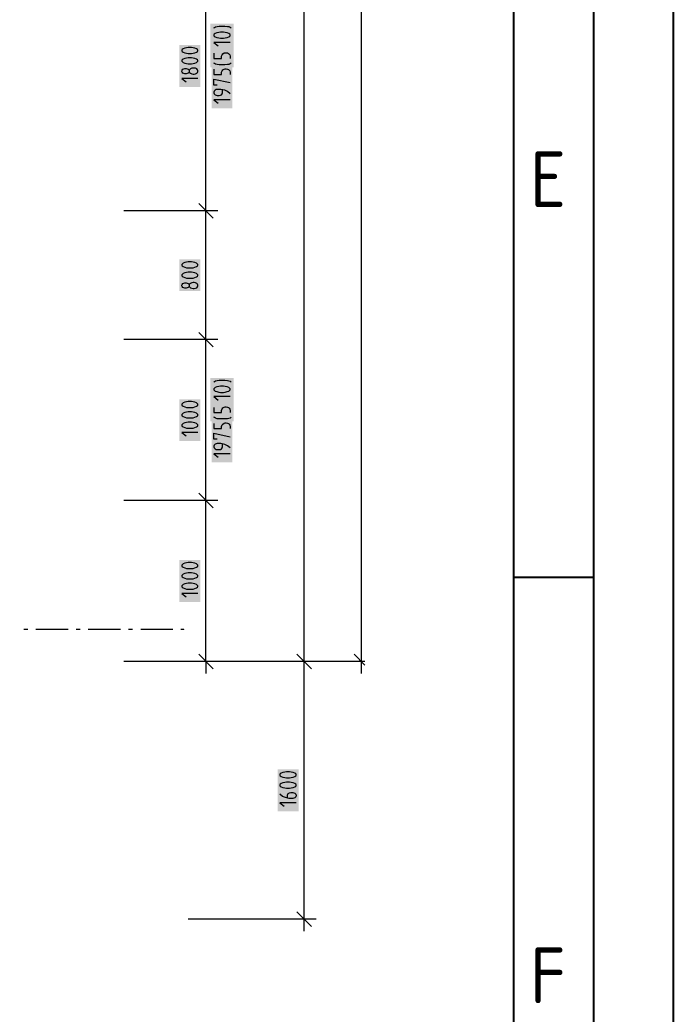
# Model space of a CAD drawing. Header units: millimetres. Extents: x 0 to 594, y 0 to 420.
# Drawn here: x 553 to 594, y 132.5 to 195 of the extents above; entities that cross this region are included whole.
import ezdxf

# ---------------------------------------------------------------- set-up
doc = ezdxf.new("R2010")
doc.units = ezdxf.units.MM
doc.header["$LTSCALE"] = 8
for name, color, linetype in [('035', 5, 'Continuous'), ('07', 7, 'Continuous'), ('PDF_Koty delkove', 7, 'Continuous'), ('PDF_Osy hlavni', 7, 'Continuous')]:
    doc.layers.add(name, color=color, linetype=linetype)
doc.styles.add('ISO Proportional', font='isocp.shx')

# ---------------------------------------------------------------- blocks, each defined once
blk = doc.blocks.new('IEC_border_a2')
at = {"layer": '035'}
for p, q in [((584, 10), (584, 410)), ((589, 159.962), (584.017, 159.962))]:
    blk.add_line(p, q, dxfattribs=at)
blk.add_lwpolyline([(0, 420), (594, 420), (594, 0), (0, 0)], close=True, dxfattribs=at)
at = {"layer": '07'}
blk.add_lwpolyline([(5, 415), (589, 415), (589, 5), (5, 5)], close=True, dxfattribs=at)
at = {"layer": '035', "style": 'ISO Proportional'}
for s, p in [('E', (585.017, 183.216)), ('F', (585.017, 133.216))]:
    blk.add_text(s, height=3.5, dxfattribs=at).set_placement(p)

msp = doc.modelspace()

# ---------------------------------------------------------------- linework, layer by layer
at = {"layer": 'PDF_Koty delkove', "lineweight": 18}
for points in [[(570.836, 138.502), (570.836, 154.678), (570.836, 299.345), (570.836, 347.874), (570.836, 364.047)], [(574.429, 154.678), (574.429, 347.874)], [(564.669, 154.678), (564.669, 160.04), (564.669, 160.536), (564.669, 164.788), (564.669, 165.044), (564.669, 165.379), (564.669, 171.466), (564.669, 171.593), (564.669, 172.465), (564.669, 172.535), (564.669, 174.897), (564.669, 182.985), (564.669, 184.801), (564.669, 185.113), (564.669, 190.416), (564.669, 190.915), (564.669, 195.118), (564.669, 195.775), (564.669, 201.182), (564.669, 217.156), (564.669, 224.738), (564.669, 240.762), (564.669, 247.485), (564.669, 255.067)], [(565.175, 194.475), (565.208, 194.502), (565.276, 194.543), (565.376, 194.569), (565.512, 194.583), (565.848, 194.583), (566.017, 194.569), (566.118, 194.556), (566.186, 194.529), (566.253, 194.475)], [(566.186, 193.558), (565.175, 193.558), (565.444, 193.343)], [(563.759, 192.597), (563.556, 192.597), (563.456, 192.583), (563.338, 192.557), (563.237, 192.516), (563.169, 192.463), (563.153, 192.435), (563.153, 192.382)], [(563.153, 192.382), (563.169, 192.354), (563.237, 192.301), (563.338, 192.26), (563.456, 192.233), (563.556, 192.219), (563.759, 192.219), (563.86, 192.233), (563.978, 192.26), (564.079, 192.301), (564.147, 192.354), (564.164, 192.382), (564.164, 192.435), (564.147, 192.463), (564.079, 192.516), (563.978, 192.557), (563.86, 192.583), (563.759, 192.597)], [(565.175, 192.885), (565.175, 192.561), (565.646, 192.561), (565.646, 192.696), (565.68, 192.79), (565.731, 192.844), (565.815, 192.898), (565.882, 192.911), (565.949, 192.911), (566.017, 192.898), (566.084, 192.871)], [(566.084, 192.871), (566.134, 192.83), (566.169, 192.777), (566.186, 192.696), (566.186, 192.561)], [(563.624, 191.706), (563.607, 191.679), (563.556, 191.639), (563.49, 191.612), (563.422, 191.598), (563.354, 191.598), (563.287, 191.612), (563.22, 191.639), (563.169, 191.693), (563.153, 191.734), (563.153, 191.787), (563.169, 191.827), (563.22, 191.882), (563.287, 191.908), (563.354, 191.922), (563.422, 191.922), (563.49, 191.908), (563.556, 191.882), (563.607, 191.841), (563.624, 191.815)], [(566.253, 192.265), (566.186, 192.21), (566.118, 192.184), (566.017, 192.17), (565.848, 192.156), (565.512, 192.156), (565.376, 192.17), (565.276, 192.197), (565.208, 192.238), (565.175, 192.265)], [(565.175, 191.877), (565.175, 191.554), (565.646, 191.554), (565.646, 191.689), (565.68, 191.782), (565.731, 191.837), (565.815, 191.89), (565.882, 191.904), (565.949, 191.904), (566.017, 191.89), (566.084, 191.863), (566.134, 191.823), (566.169, 191.769), (566.186, 191.689), (566.186, 191.554)], [(564.164, 191.301), (563.153, 191.301), (563.422, 191.085)], [(565.376, 190.879), (565.175, 190.879), (565.175, 191.257), (566.186, 191.042)], [(565.225, 190.543), (565.191, 190.502), (565.175, 190.448), (565.175, 190.395), (565.191, 190.34), (565.225, 190.3), (565.259, 190.273), (565.309, 190.246), (565.376, 190.232), (565.512, 190.232), (565.578, 190.246), (565.646, 190.273), (565.697, 190.34), (565.714, 190.395), (565.714, 190.583)], [(566.186, 190.34), (566.017, 190.475), (565.848, 190.556), (565.613, 190.61), (565.376, 190.61), (565.309, 190.596), (565.259, 190.569), (565.225, 190.543)], [(566.186, 189.963), (565.175, 189.963), (565.444, 189.748)], [(564.669, 182.985), (564.661, 182.985), (564.656, 182.985), (564.617, 182.985), (564.612, 182.985), (564.316, 182.985), (559.514, 182.985)], [(565.428, 182.985), (564.669, 182.985), (563.911, 182.985)], [(565.124, 182.53), (564.215, 183.44)], [(563.759, 179.778), (563.556, 179.778), (563.456, 179.765), (563.338, 179.738), (563.237, 179.697), (563.169, 179.644), (563.153, 179.616), (563.153, 179.563), (563.169, 179.535), (563.237, 179.482), (563.338, 179.442), (563.456, 179.414), (563.556, 179.4), (563.759, 179.4), (563.86, 179.414), (563.978, 179.442), (564.079, 179.482), (564.147, 179.535), (564.164, 179.563), (564.164, 179.616), (564.147, 179.644), (564.079, 179.697), (563.978, 179.738)], [(563.978, 179.738), (563.86, 179.765), (563.759, 179.778)], [(563.624, 178.239), (563.607, 178.213), (563.556, 178.172), (563.49, 178.145), (563.422, 178.132), (563.354, 178.132), (563.287, 178.145), (563.22, 178.172), (563.169, 178.226), (563.153, 178.267), (563.153, 178.32), (563.169, 178.361), (563.22, 178.415), (563.287, 178.442), (563.354, 178.456), (563.422, 178.456)], [(563.422, 178.456), (563.49, 178.442), (563.556, 178.415), (563.607, 178.375), (563.624, 178.348)], [(564.669, 174.897), (564.596, 174.897), (564.593, 174.897), (564.547, 174.897), (564.544, 174.897), (564.518, 174.897), (564.514, 174.897), (564.316, 174.897), (559.514, 174.897)], [(565.428, 174.897), (564.669, 174.897), (563.911, 174.897)], [(565.124, 174.442), (564.215, 175.352)], [(565.175, 172.233), (565.208, 172.261), (565.276, 172.301), (565.376, 172.328), (565.512, 172.342), (565.848, 172.342), (566.017, 172.328), (566.118, 172.315), (566.186, 172.288), (566.253, 172.233)], [(565.78, 171.964), (565.578, 171.964), (565.478, 171.95), (565.36, 171.924), (565.259, 171.883), (565.191, 171.83), (565.175, 171.802), (565.175, 171.749), (565.191, 171.721), (565.259, 171.668), (565.36, 171.628), (565.478, 171.6), (565.578, 171.586), (565.78, 171.586), (565.882, 171.6), (566, 171.628), (566.101, 171.668), (566.169, 171.721), (566.186, 171.749)], [(566.186, 171.749), (566.186, 171.802), (566.169, 171.83), (566.101, 171.883), (566, 171.924), (565.882, 171.95), (565.78, 171.964)], [(566.186, 171.317), (565.175, 171.317), (565.444, 171.102)], [(563.759, 171.004), (563.556, 171.004), (563.456, 170.99), (563.338, 170.963), (563.237, 170.923), (563.169, 170.869), (563.153, 170.842), (563.153, 170.788)], [(563.153, 170.788), (563.169, 170.761), (563.237, 170.707), (563.338, 170.667), (563.456, 170.639), (563.556, 170.626), (563.759, 170.626), (563.86, 170.639), (563.978, 170.667), (564.079, 170.707), (564.147, 170.761), (564.164, 170.788), (564.164, 170.842), (564.147, 170.869), (564.079, 170.923), (563.978, 170.963), (563.86, 170.99), (563.759, 171.004)], [(565.175, 170.643), (565.175, 170.32), (565.646, 170.32), (565.646, 170.455), (565.68, 170.549), (565.731, 170.603), (565.815, 170.656), (565.882, 170.67), (565.949, 170.67), (566.017, 170.656), (566.084, 170.63), (566.134, 170.589), (566.169, 170.536), (566.186, 170.455), (566.186, 170.32)], [(566.253, 170.023), (566.186, 169.969), (566.118, 169.942), (566.017, 169.929), (565.848, 169.915), (565.512, 169.915), (565.376, 169.929), (565.276, 169.956), (565.208, 169.997), (565.175, 170.023)], [(563.169, 169.573), (563.153, 169.546), (563.153, 169.492), (563.169, 169.465), (563.237, 169.411), (563.338, 169.371), (563.456, 169.343), (563.556, 169.329), (563.759, 169.329), (563.86, 169.343), (563.978, 169.371), (564.079, 169.411), (564.147, 169.465), (564.164, 169.492), (564.164, 169.546), (564.147, 169.573), (564.079, 169.627), (563.978, 169.667), (563.86, 169.694), (563.759, 169.708)], [(563.759, 169.708), (563.556, 169.708), (563.456, 169.694), (563.338, 169.667), (563.237, 169.627), (563.169, 169.573)], [(565.175, 169.636), (565.175, 169.312), (565.646, 169.312), (565.646, 169.447), (565.68, 169.541), (565.731, 169.595), (565.815, 169.649), (565.882, 169.662)], [(565.882, 169.662), (565.949, 169.662), (566.017, 169.649), (566.084, 169.622), (566.134, 169.582), (566.169, 169.528), (566.186, 169.447), (566.186, 169.312)], [(564.164, 169.06), (563.153, 169.06), (563.422, 168.844)], [(565.376, 168.638), (565.175, 168.638), (565.175, 169.015), (566.186, 168.8)], [(566.186, 168.099), (566.017, 168.234), (565.848, 168.315), (565.613, 168.368), (565.376, 168.368), (565.309, 168.355), (565.259, 168.328), (565.225, 168.301), (565.191, 168.261), (565.175, 168.207), (565.175, 168.153), (565.191, 168.099), (565.225, 168.059), (565.259, 168.032), (565.309, 168.004), (565.376, 167.991), (565.512, 167.991), (565.578, 168.004), (565.646, 168.032), (565.697, 168.099), (565.714, 168.153), (565.714, 168.342)], [(566.186, 167.721), (565.175, 167.721), (565.444, 167.506)], [(565.124, 164.333), (564.215, 165.243)], [(564.669, 164.788), (564.532, 164.788), (564.53, 164.788), (564.517, 164.788), (564.516, 164.788), (564.424, 164.788), (564.423, 164.788), (564.405, 164.788), (564.404, 164.788), (564.394, 164.788), (564.392, 164.788), (564.316, 164.788), (559.514, 164.788)], [(565.428, 164.788), (564.669, 164.788), (563.911, 164.788)], [(563.759, 160.246), (563.556, 160.246), (563.456, 160.232), (563.338, 160.206), (563.237, 160.165), (563.169, 160.112), (563.153, 160.084), (563.153, 160.031), (563.169, 160.003), (563.237, 159.95), (563.338, 159.909), (563.456, 159.882), (563.556, 159.868), (563.759, 159.868), (563.86, 159.882), (563.978, 159.909), (564.079, 159.95), (564.147, 160.003), (564.164, 160.031), (564.164, 160.084), (564.147, 160.112), (564.079, 160.165), (563.978, 160.206), (563.86, 160.232), (563.759, 160.246)], [(564.164, 158.95), (563.153, 158.95), (563.422, 158.734)], [(565.124, 154.223), (564.215, 155.133)], [(571.291, 154.223), (570.381, 155.133)], [(574.656, 154.45), (573.974, 155.133)], [(564.669, 154.678), (559.514, 154.678)], [(570.836, 154.678), (570.483, 154.678), (563.557, 154.678)], [(565.428, 154.678), (564.669, 154.678), (563.911, 154.678)], [(564.669, 154.678), (564.669, 153.92)], [(571.595, 154.678), (570.836, 154.678), (570.078, 154.678)], [(574.429, 153.92), (574.429, 154.678), (571.396, 154.678)], [(574.656, 154.678), (574.429, 154.678), (573.671, 154.678)], [(569.657, 146.131), (569.488, 146.212), (569.32, 146.348)], [(569.791, 146.105), (569.791, 146.293), (569.808, 146.348), (569.842, 146.388), (569.876, 146.415), (569.925, 146.442), (569.993, 146.455), (570.128, 146.455), (570.195, 146.442), (570.246, 146.415), (570.279, 146.388), (570.314, 146.348), (570.331, 146.293), (570.331, 146.24), (570.314, 146.186), (570.279, 146.145), (570.246, 146.118), (570.195, 146.091), (570.128, 146.077), (569.892, 146.077), (569.657, 146.131)], [(570.331, 145.807), (569.32, 145.807), (569.589, 145.592)], [(571.291, 138.048), (570.381, 138.957)], [(570.836, 137.744), (570.836, 138.502), (563.557, 138.502)], [(571.595, 138.502), (570.836, 138.502), (570.078, 138.502)]]:
    msp.add_lwpolyline(points, dxfattribs=at)
for points in [[(565.78, 194.205), (565.578, 194.205), (565.478, 194.192), (565.36, 194.165), (565.259, 194.124), (565.191, 194.071), (565.175, 194.044), (565.175, 193.99), (565.191, 193.963), (565.259, 193.909), (565.36, 193.869), (565.478, 193.841), (565.578, 193.828), (565.78, 193.828), (565.882, 193.841), (566, 193.869), (566.101, 193.909), (566.169, 193.963), (566.186, 193.99), (566.186, 194.044), (566.169, 194.071), (566.101, 194.124), (566, 194.165), (565.882, 194.192)], [(563.759, 193.245), (563.556, 193.245), (563.456, 193.231), (563.338, 193.205), (563.237, 193.164), (563.169, 193.111), (563.153, 193.083), (563.153, 193.03), (563.169, 193.002), (563.237, 192.949), (563.338, 192.908), (563.456, 192.881), (563.556, 192.867), (563.759, 192.867), (563.86, 192.881), (563.978, 192.908), (564.079, 192.949), (564.147, 193.002), (564.164, 193.03), (564.164, 193.083), (564.147, 193.111), (564.079, 193.164), (563.978, 193.205), (563.86, 193.231)], [(563.927, 191.949), (563.86, 191.949), (563.776, 191.935), (563.692, 191.896), (563.641, 191.841), (563.624, 191.815), (563.624, 191.706), (563.641, 191.679), (563.692, 191.625), (563.776, 191.584), (563.86, 191.571), (563.927, 191.571), (564.011, 191.584), (564.096, 191.625), (564.147, 191.679), (564.164, 191.734), (564.164, 191.787), (564.147, 191.841), (564.096, 191.896), (564.011, 191.935)], [(563.759, 179.13), (563.556, 179.13), (563.456, 179.117), (563.338, 179.09), (563.237, 179.049), (563.169, 178.996), (563.153, 178.968), (563.153, 178.915), (563.169, 178.887), (563.237, 178.834), (563.338, 178.793), (563.456, 178.766), (563.556, 178.752), (563.759, 178.752), (563.86, 178.766), (563.978, 178.793), (564.079, 178.834), (564.147, 178.887), (564.164, 178.915), (564.164, 178.968), (564.147, 178.996), (564.079, 179.049), (563.978, 179.09), (563.86, 179.117)], [(563.927, 178.482), (563.86, 178.482), (563.776, 178.469), (563.692, 178.429), (563.641, 178.375), (563.624, 178.348), (563.624, 178.239), (563.641, 178.213), (563.692, 178.158), (563.776, 178.118), (563.86, 178.104), (563.927, 178.104), (564.011, 178.118), (564.096, 178.158), (564.147, 178.213), (564.164, 178.267), (564.164, 178.32), (564.147, 178.375), (564.096, 178.429), (564.011, 178.469)], [(563.759, 170.356), (563.556, 170.356), (563.456, 170.342), (563.338, 170.315), (563.237, 170.275), (563.169, 170.221), (563.153, 170.194), (563.153, 170.14), (563.169, 170.113), (563.237, 170.059), (563.338, 170.019), (563.456, 169.991), (563.556, 169.977), (563.759, 169.977), (563.86, 169.991), (563.978, 170.019), (564.079, 170.059), (564.147, 170.113), (564.164, 170.14), (564.164, 170.194), (564.147, 170.221), (564.079, 170.275), (563.978, 170.315), (563.86, 170.342)], [(563.759, 160.894), (563.556, 160.894), (563.456, 160.88), (563.338, 160.854), (563.237, 160.813), (563.169, 160.76), (563.153, 160.732), (563.153, 160.679), (563.169, 160.651), (563.237, 160.598), (563.338, 160.557), (563.456, 160.53), (563.556, 160.516), (563.759, 160.516), (563.86, 160.53), (563.978, 160.557), (564.079, 160.598), (564.147, 160.651), (564.164, 160.679), (564.164, 160.732), (564.147, 160.76), (564.079, 160.813), (563.978, 160.854), (563.86, 160.88)], [(563.759, 159.598), (563.556, 159.598), (563.456, 159.584), (563.338, 159.558), (563.237, 159.517), (563.169, 159.464), (563.153, 159.436), (563.153, 159.383), (563.169, 159.355), (563.237, 159.302), (563.338, 159.261), (563.456, 159.233), (563.556, 159.22), (563.759, 159.22), (563.86, 159.233), (563.978, 159.261), (564.079, 159.302), (564.147, 159.355), (564.164, 159.383), (564.164, 159.436), (564.147, 159.464), (564.079, 159.517), (563.978, 159.558), (563.86, 159.584)], [(569.925, 147.752), (569.723, 147.752), (569.623, 147.738), (569.505, 147.711), (569.404, 147.671), (569.336, 147.617), (569.32, 147.59), (569.32, 147.536), (569.336, 147.509), (569.404, 147.455), (569.505, 147.415), (569.623, 147.387), (569.723, 147.373), (569.925, 147.373), (570.027, 147.387), (570.145, 147.415), (570.246, 147.455), (570.314, 147.509), (570.331, 147.536), (570.331, 147.59), (570.314, 147.617), (570.246, 147.671), (570.145, 147.711), (570.027, 147.738)], [(569.925, 147.104), (569.723, 147.104), (569.623, 147.09), (569.505, 147.063), (569.404, 147.023), (569.336, 146.969), (569.32, 146.942), (569.32, 146.888), (569.336, 146.86), (569.404, 146.807), (569.505, 146.767), (569.623, 146.739), (569.723, 146.725), (569.925, 146.725), (570.027, 146.739), (570.145, 146.767), (570.246, 146.807), (570.314, 146.86), (570.331, 146.888), (570.331, 146.942), (570.314, 146.969), (570.246, 147.023), (570.145, 147.063), (570.027, 147.09)]]:
    msp.add_lwpolyline(points, close=True, dxfattribs=at)
at = {"layer": 'PDF_Koty delkove', "color": 7, "lineweight": 18, "true_color": 0xffffff, "transparency": 33554559}
for points in [[(566.405, 192.005), (566.405, 194.734), (564.956, 192.005), (564.956, 194.734)], [(564.316, 190.771), (564.316, 193.396), (563.001, 190.771), (563.001, 193.396)], [(566.338, 189.433), (566.338, 192.055), (565.023, 189.433), (565.023, 192.055)], [(564.316, 177.952), (564.316, 179.93), (563.001, 177.952), (563.001, 179.93)], [(566.405, 169.763), (566.405, 172.493), (564.956, 169.763), (564.956, 172.493)], [(564.316, 168.53), (564.316, 171.155), (563.001, 168.53), (563.001, 171.155)], [(566.338, 167.192), (566.338, 169.814), (565.023, 167.192), (565.023, 169.814)], [(564.316, 158.42), (564.316, 161.046), (563.001, 158.42), (563.001, 161.046)], [(570.483, 145.277), (570.483, 147.903), (569.168, 145.277), (569.168, 147.903)]]:
    msp.add_solid(points, dxfattribs=at)
at = {"layer": 'PDF_Osy hlavni', "lineweight": 18}
for points in [[(553.497, 156.7), (553.244, 156.7)], [(556.024, 156.7), (554.002, 156.7)], [(556.783, 156.7), (556.53, 156.7)], [(559.31, 156.7), (557.288, 156.7)], [(560.068, 156.7), (559.816, 156.7)], [(562.596, 156.7), (560.574, 156.7)], [(563.28, 156.7), (563.101, 156.7)]]:
    msp.add_lwpolyline(points, dxfattribs=at)
at = {"layer": 'PDF_Osy hlavni', "lineweight": 18, "transparency": 33554559}
msp.add_solid([(563.325, 156.7), (563.28, 156.654), (563.28, 156.745), (563.234, 156.7)], dxfattribs=at)

# ---------------------------------------------------------------- block references
msp.add_blockref('IEC_border_a2', (0, 0))

doc.saveas('drawing.dxf')
